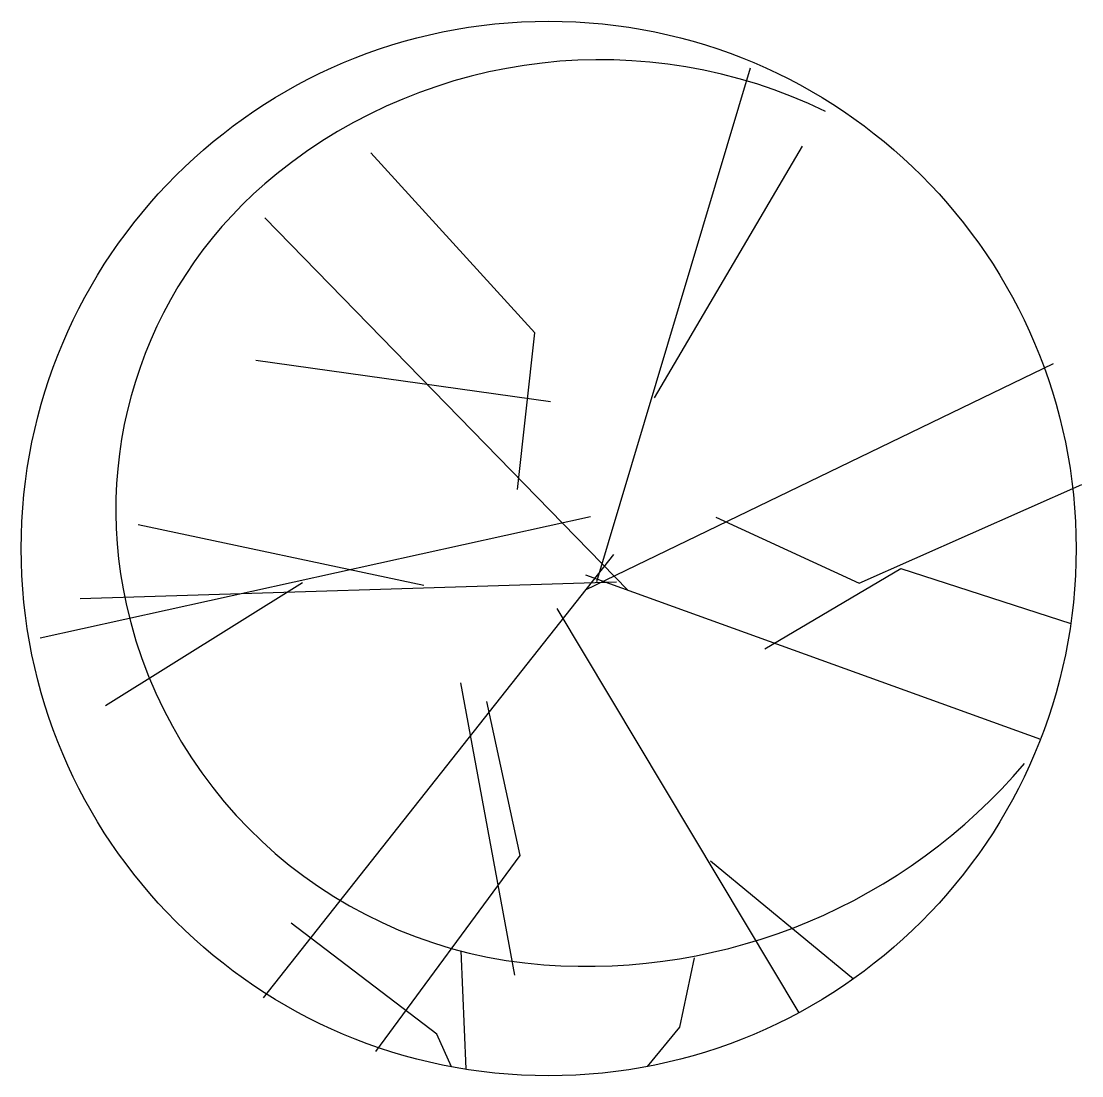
# Model space of a CAD drawing. Extents: x 2 to 646, y 2 to 643.
import ezdxf

# ---------------------------------------------------------------- set-up
doc = ezdxf.new("R2010")
doc.units = 0
doc.header["$LTSCALE"] = 1000
doc.header["$MEASUREMENT"] = 0
doc.layers.get('0').update_dxf_attribs({"linetype": 'CONTINUOUS'})

msp = doc.modelspace()

# ---------------------------------------------------------------- linework, layer by layer
at = {"color": 0, "linetype": 'ByBlock'}
for p, q in [((351.37, 302.03), (444.85, 614.32)), ((313.79, 453.32), (214.08, 562.68)), ((386.46, 413.8), (476.41, 566.65)), ((370.31, 296.83), (149.69, 523.17)), ((303.3, 357.95), (313.79, 453.32)), ((323.37, 411.26), (144.22, 436.45)), ((344.59, 296.95), (629.09, 434.68)), ((510.93, 301.09), (646.21, 361.1)), ((347.56, 341.42), (13.07, 267.53)), ((246.22, 299.59), (72.77, 336.59)), ((423.77, 341.2), (510.93, 301.09)), ((361.58, 318.46), (148.72, 48.87)), ((453.66, 261.06), (536.18, 310.03)), ((536.18, 310.03), (639.5, 276.56)), ((344.53, 306.14), (621.08, 206.26)), ((363.35, 301.65), (37.53, 291.58)), ((172.52, 301.27), (52.8, 226.43)), ((327.18, 285.58), (474.19, 39.87)), ((268.58, 240.54), (301.34, 62.62)), ((284.3, 229.19), (304.66, 135.43)), ((304.66, 135.43), (216.88, 16.28)), ((420.64, 132.22), (507.46, 60.5)), ((254.29, 26.86), (165.74, 94.34)), ((272, 5.77), (269.05, 77.47)), ((401.87, 31.08), (410.73, 73.25)), ((263.22, 7), (254.29, 26.86)), ((382.22, 7.21), (401.87, 31.08))]:
    msp.add_line(p, q, dxfattribs=at)
msp.add_circle((322.18, 322.11), 320.57, dxfattribs=at)
for centre, radius, start, end in [((353.61, 305.65), 313.61, 64.13479, 128.85145), ((321.49, 345.52), 262.41, 128.85145, 192.57911), ((340.01, 349.65), 281.38, 192.57911, 265.76391), ((345.04, 417.57), 349.49, 265.76391, 319.66399)]:
    msp.add_arc(centre, radius, start, end, dxfattribs=at)

doc.saveas('drawing.dxf')
